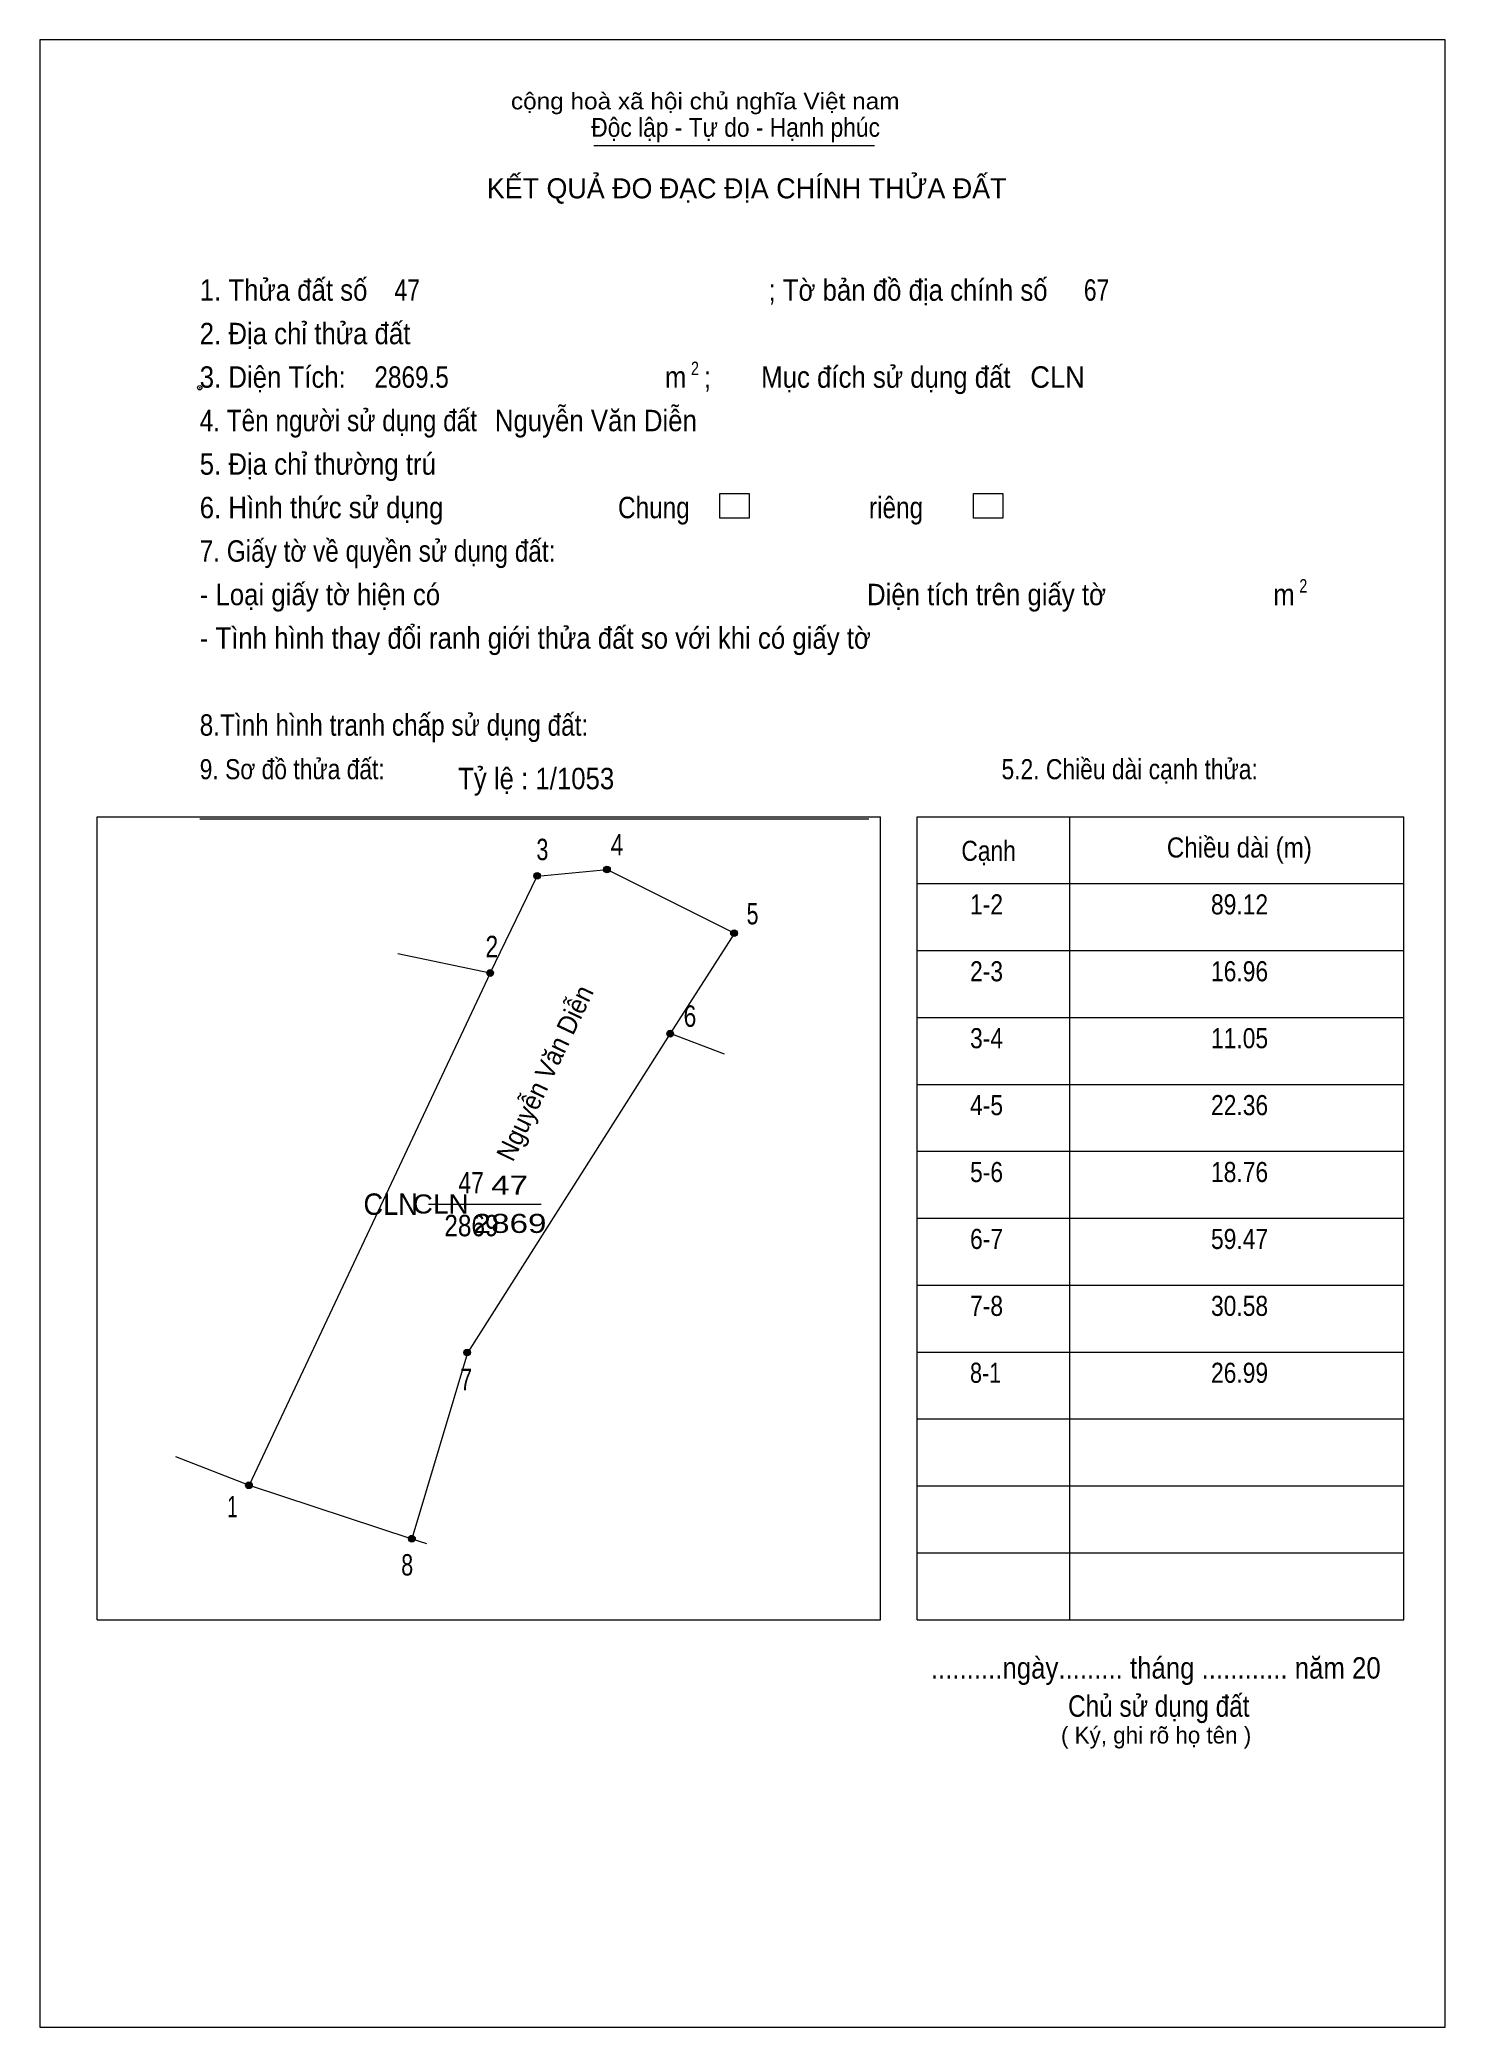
# Model space of a CAD drawing. Header units: centimetres. Extents: x 0 to 21, y 0 to 29.7.
import ezdxf
from ezdxf.enums import TextEntityAlignment as Align

# ---------------------------------------------------------------- set-up
doc = ezdxf.new("R2010")
doc.units = ezdxf.units.CM
doc.header["$LTSCALE"] = 0.13
doc.header["$PDMODE"] = 32
doc.header["$PDSIZE"] = 0.065
for name, color, linetype, lineweight in [('1', 7, 'Continuous', 13), ('13', 7, 'Continuous', 13), ('32', 7, 'Continuous', 13), ('33', 7, 'Continuous', 13), ('6', 7, 'Continuous', 13), ('62', 7, 'Continuous', 13), ('63', 7, 'Continuous', 13)]:
    doc.layers.add(name, color=color, linetype=linetype, lineweight=lineweight)
for name, color, linetype in [('2', 7, 'Continuous'), ('30', 7, 'Continuous'), ('34', 7, 'Continuous')]:
    doc.layers.add(name, color=color, linetype=linetype)

msp = doc.modelspace()

# ---------------------------------------------------------------- hatches: boundary and pattern name
at = {"layer": '32'}
for points in [[(7.4808, 17.2051, 1), (7.3808, 17.2051, 1)], [(8.5252, 17.3, 1), (8.4252, 17.3, 1)], [(10.4242, 16.3505, 1), (10.3242, 16.3505, 1)], [(6.781, 15.7542, 1), (6.681, 15.7542, 1)], [(9.4681, 14.8475, 1), (9.3681, 14.8475, 1)], [(6.4363, 10.0839, 1), (6.3363, 10.0839, 1)], [(3.1758, 8.0985, 1), (3.0758, 8.0985, 1)], [(5.6112, 7.3, 1), (5.5112, 7.3, 1)]]:
    msp.add_hatch(color=256, dxfattribs=at).paths.add_polyline_path(points)

# ---------------------------------------------------------------- linework, layer by layer
at = {"layer": '1'}
msp.add_line((2.39, 18.06), (12.39, 18.06), dxfattribs=at)
msp.add_lwpolyline([(21, 0), (21, 29.7), (0, 29.7), (0, 0)], close=True, dxfattribs=at)
msp.add_point((2.39, 24.5), dxfattribs=at)
at = {"layer": '13'}
msp.add_line((6.52, 12.3), (7.49, 12.3), dxfattribs=at)
at = {"layer": '32'}
for centre in [(7.4308, 17.2051), (8.4752, 17.3), (10.3742, 16.3505), (6.731, 15.7542), (9.4181, 14.8475), (6.3863, 10.0839), (3.1258, 8.0985), (5.5612, 7.3)]:
    msp.add_circle(centre, 0.05, dxfattribs=at)
at = {"layer": '33'}
msp.add_line((5.81, 12.3), (7.09, 12.3), dxfattribs=at)
at = {"layer": '6'}
for p, q in [((6.73, 15.75), (5.35, 16.04)), ((6.73, 15.75), (3.13, 8.1)), ((10.23, 14.54), (9.42, 14.85))]:
    msp.add_line(p, q, dxfattribs=at)
for points in [[(6.73, 15.75), (7.43, 17.2), (8.48, 17.3), (10.38, 16.35), (9.42, 14.85)], [(9.42, 14.85), (6.39, 10.08), (5.56, 7.3)], [(2.03, 8.53), (3.13, 8.1), (5.56, 7.3), (5.78, 7.23)]]:
    msp.add_lwpolyline(points, dxfattribs=at)
at = {"layer": '62'}
msp.add_line((8.28, 28.12), (12.47, 28.12), dxfattribs=at)
for points in [[(10.16, 22.92), (10.6, 22.92), (10.6, 22.55), (10.16, 22.55)], [(13.95, 22.92), (14.39, 22.92), (14.39, 22.55), (13.95, 22.55)]]:
    msp.add_lwpolyline(points, close=True, dxfattribs=at)
at = {"layer": '63'}
for p, q in [((0.86, 18.09), (12.56, 18.09)), ((0.86, 6.09), (0.86, 18.09)), ((12.56, 6.09), (12.56, 18.09)), ((13.11, 18.09), (20.38, 18.09)), ((13.11, 6.09), (13.11, 18.09)), ((15.39, 6.09), (15.39, 18.09)), ((20.38, 6.09), (20.38, 18.09)), ((13.11, 17.09), (20.38, 17.09)), ((13.11, 16.09), (20.38, 16.09)), ((13.11, 15.09), (20.38, 15.09)), ((13.11, 14.09), (20.38, 14.09)), ((13.11, 13.09), (20.38, 13.09)), ((13.11, 12.09), (20.38, 12.09)), ((13.11, 11.09), (20.38, 11.09)), ((13.11, 10.09), (20.38, 10.09)), ((13.11, 9.09), (20.38, 9.09)), ((13.11, 8.09), (20.38, 8.09)), ((13.11, 7.09), (20.38, 7.09)), ((0.86, 6.09), (12.56, 6.09)), ((13.11, 6.09), (20.38, 6.09))]:
    msp.add_line(p, q, dxfattribs=at)

# ---------------------------------------------------------------- texts
at = {"layer": '1', "width": 0.8}
for p in [(9.73, 24.69), (18.82, 21.44)]:
    msp.add_text('2', height=0.2, dxfattribs=at).set_placement(p)
at = {"layer": '13', "width": 1.3}
for s, p in [('47', (7.02, 12.44)), ('2869', (7.02, 11.87))]:
    msp.add_text(s, height=0.2848, dxfattribs=at).set_placement(p, align=Align.CENTER)
at = {"layer": '13', "width": 1.1}
msp.add_text('CLN', height=0.2848, dxfattribs=at).set_placement((6.41, 12.16), align=Align.RIGHT)
at = {"layer": '2', "width": 0.95}
msp.add_text('Nguyễn Văn Diễn', height=0.2848, rotation=64.599, dxfattribs=at).set_placement((7.6773, 14.1989), align=Align.CENTER)
at = {"layer": '30'}
for s, height, width, p in [('Tỷ lệ : 1/1053', 0.32, 0.9, (6.25, 18.5)), ('1-2', 0.3, 0.85, (13.9, 16.63)), ('89.12', 0.3, 0.85, (17.5, 16.63)), ('2-3', 0.3, 0.85, (13.9, 15.63)), ('16.96', 0.3, 0.85, (17.5, 15.63)), ('3-4', 0.3, 0.85, (13.9, 14.63)), ('11.05', 0.3, 0.85, (17.5, 14.63)), ('4-5', 0.3, 0.85, (13.9, 13.63)), ('22.36', 0.3, 0.85, (17.5, 13.63)), ('5-6', 0.3, 0.85, (13.9, 12.63)), ('18.76', 0.3, 0.85, (17.5, 12.63)), ('6-7', 0.3, 0.85, (13.9, 11.63)), ('59.47', 0.3, 0.85, (17.5, 11.63)), ('7-8', 0.3, 0.85, (13.9, 10.63)), ('30.58', 0.3, 0.85, (17.5, 10.63)), ('8-1', 0.3, 0.8, (13.9, 9.63)), ('26.99', 0.3, 0.85, (17.5, 9.63))]:
    msp.add_text(s, height=height, dxfattribs=dict(at, width=width)).set_placement(p)
at = {"layer": '32'}
for s, width, p in [('4', 0.8, (8.625, 17.51)), ('3', 0.75, (7.51, 17.44)), ('5', 0.75, (10.65, 16.48)), ('2', 0.8, (6.755, 15.99)), ('6', 0.8, (9.715, 14.95)), ('7', 0.75, (6.37, 9.52)), ('1', 0.65, (2.88, 7.62)), ('8', 0.75, (5.49, 6.75))]:
    msp.add_text(s, height=0.32, dxfattribs=dict(at, width=width)).set_placement(p, align=Align.CENTER)
at = {"layer": '33'}
for s, width, p in [('47', 0.8, (6.445, 12.46)), ('2869', 0.85, (6.45, 11.82))]:
    msp.add_text(s, height=0.32, dxfattribs=dict(at, width=width)).set_placement(p, align=Align.CENTER)
at = {"layer": '33', "width": 0.95}
msp.add_text('CLN', height=0.32, dxfattribs=at).set_placement((5.65, 12.14), align=Align.RIGHT)
at = {"layer": '34'}
for s, width, p in [('47', 0.8, (5.3, 25.8)), ('67', 0.8, (15.6, 25.8)), ('2869.5', 0.85, (5, 24.5)), ('CLN', 0.95, (14.8, 24.5)), ('Nguyễn Văn Diễn', 0.9, (6.8, 23.85))]:
    msp.add_text(s, height=0.32, dxfattribs=dict(at, width=width)).set_placement(p)
at = {"layer": '62'}
for s, height, width, p in [('cộng hoà xã hội chủ nghĩa Việt nam', 0.2474, 1.1, (7.04, 28.66)), ('Độc lập - Tự do - Hạnh phúc', 0.2828, 0.9, (8.24, 28.25)), ('1. Thửa đất số                                                        ; Tờ bản đồ địa chính số', 0.32, 0.9, (2.39, 25.8)), ('2. Địa chỉ thửa đất', 0.32, 0.9, (2.39, 25.15)), ('3. Diện Tích:                                                  ;       Mục đích sử dụng đất', 0.32, 0.9, (2.39, 24.5)), ('m', 0.32, 0.9, (9.34, 24.5)), ('4. Tên người sử dụng đất', 0.32, 0.85, (2.39, 23.85)), ('5. Địa chỉ thường trú', 0.32, 0.9, (2.39, 23.2)), ('6. Hình thức sử dụng', 0.32, 0.9, (2.39, 22.55)), ('Chung', 0.32, 0.85, (8.64, 22.55)), ('riêng', 0.32, 0.85, (12.39, 22.55)), ('7. Giấy tờ về quyền sử dụng đất:', 0.32, 0.85, (2.39, 21.9)), ('- Loại giấy tờ hiện có', 0.32, 0.9, (2.39, 21.25)), ('Diện tích trên giấy tờ', 0.32, 0.9, (12.36, 21.25)), ('m', 0.32, 0.9, (18.43, 21.25)), ('- Tình hình thay đổi ranh giới thửa đất so với khi có giấy tờ', 0.32, 0.9, (2.39, 20.6)), ('8.Tình hình tranh chấp sử dụng đất:', 0.32, 0.85, (2.39, 19.3))]:
    msp.add_text(s, height=height, dxfattribs=dict(at, width=width)).set_placement(p)
msp.add_text('KẾT QUẢ ĐO ĐẠC ĐỊA CHÍNH THỬA ĐẤT', height=0.3, dxfattribs=at).set_placement((6.68, 27.33))
for s, width, p in [('..........ngày......... tháng ............ năm 20', 0.9, (16.675, 5.21)), ('Chủ sử dụng đất', 0.85, (16.72, 4.64))]:
    msp.add_text(s, height=0.32, dxfattribs=dict(at, width=width)).set_placement(p, align=Align.CENTER)
msp.add_text('( Ký, ghi rõ họ tên )', height=0.25, dxfattribs=at).set_placement((16.68, 4.24), align=Align.CENTER)
at = {"layer": '63'}
for s, width, p in [('9. Sơ đồ thửa đất:', 0.85, (2.39, 18.65)), ('5.2. Chiều dài cạnh thửa:', 0.85, (14.37, 18.65)), ('Cạnh', 0.85, (13.77, 17.43)), ('Chiều dài (m)', 0.9, (16.84, 17.48))]:
    msp.add_text(s, height=0.3, dxfattribs=dict(at, width=width)).set_placement(p)

doc.saveas('drawing.dxf')
